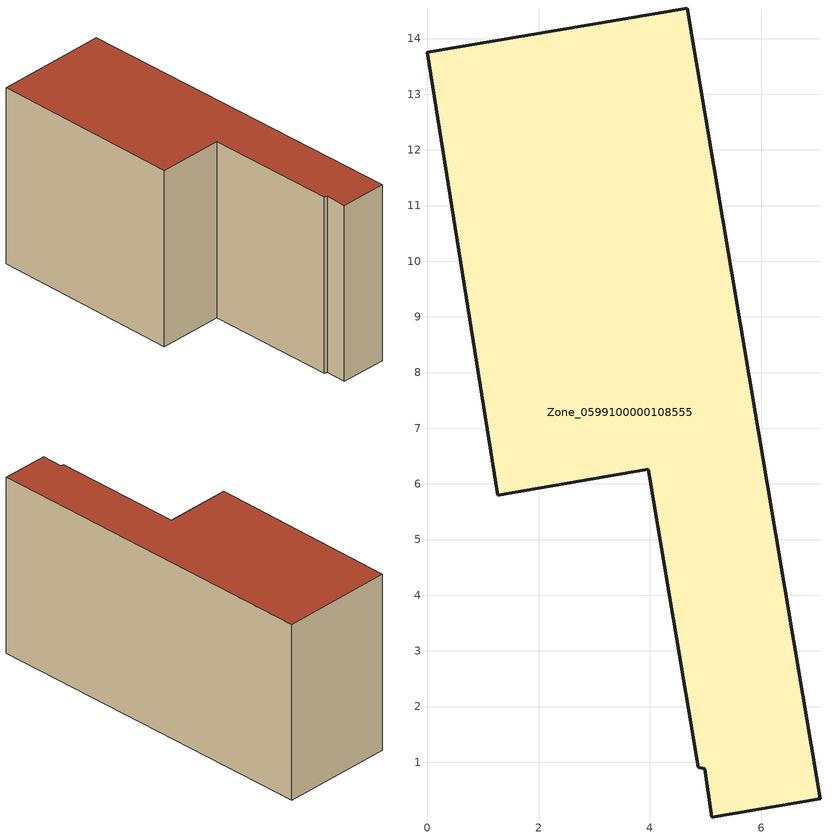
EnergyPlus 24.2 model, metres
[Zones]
Zone_0599100000108555
 floor ground (C_G): 3.97,6.26 1.27,5.8 0,13.75 4.67,14.55 7.06,0.34 5.12,0.01 4.98,0.89 4.87,0.91 z0
 wall outside (C_F): 4.67,14.55 0,13.75 1.27,5.8 3.97,6.26 4.87,0.91 4.98,0.89 5.12,0.01 7.06,0.34 4.67,14.55 z0:7.55
 roof outside (C_R): 3.97,6.26 4.87,0.91 4.98,0.89 5.12,0.01 7.06,0.34 4.67,14.55 0,13.75 1.27,5.8 z7.55
[BUILDING]
Pand.0599100000108555: North Axis=0; Terrain=City; Loads Convergence Tolerance Value=0.04; Temperature Convergence Tolerance Value=0.4; Solar Distribution=FullExterior; Maximum Number of Warmup Days=25; Minimum Number of Warmup Days=1
[Site:Location]
Rotterdam.The.Hague.AP_ZH_NLD Design_Conditions: Latitude=51.96; Longitude=4.45; Time Zone=1; Elevation=-4.5
[SITE:GROUNDTEMPERATURE:BUILDINGSURFACE]
18, 18, 18, 18, 18, 18, 18, 18, 18, 18, 18, 18
[MATERIAL] Thermal Absorptance=0.9; Solar Absorptance=0.7; Visible Absorptance=0.7
Name | Roughness | Thickness | Conductivity | Density | Specific Heat
G.TI.1946 | MediumSmooth | 0.15 | 1 | 540 | 1210
F.TI.1946 | Rough | 0.3 | 0.857143 | 1920 | 840
R.TI.1946 | MediumRough | 0.2 | 0.1 | 1500 | 1000
[CONSTRUCTION]
C_G: G.TI.1946
C_F: F.TI.1946
C_R: R.TI.1946
[ZONE]
Zone_0599100000108555: Type=1; Multiplier=1; Ceiling Height=Autocalculate; Volume=Autocalculate; Floor Area=autocalculate; Part of Total Floor Area=Yes
[ZONEINFILTRATION:DESIGNFLOWRATE]
Infil_Zone_0599100000108555: Zone or ZoneList or Space or SpaceList=Zone_0599100000108555; Schedule=AlwaysOn; Design Flow Rate Calculation Method=Flow/Area; Flow Rate per Floor Area=0.003; Constant Term Coefficient=1; Temperature Term Coefficient=0; Velocity Term Coefficient=0; Velocity Squared Term Coefficient=0
[HVACTEMPLATE:ZONE:IDEALLOADSAIRSYSTEM]
Zone_0599100000108555: Maximum Heating Supply Air Temperature=50; Minimum Cooling Supply Air Temperature=13; Maximum Heating Supply Air Humidity Ratio=0.0156; Minimum Cooling Supply Air Humidity Ratio=0.0077; Heating Limit=NoLimit; Cooling Limit=NoLimit; Dehumidification Control Type=ConstantSensibleHeatRatio; Cooling Sensible Heat Ratio=0.7; Dehumidification Setpoint=60; Humidification Control Type=None; Humidification Setpoint=30; Outdoor Air Method=None; Outdoor Air Flow Rate per Person=0.00944; Outdoor Air Flow Rate per Zone Floor Area=0; Outdoor Air Flow Rate per Zone=0; Demand Controlled Ventilation Type=None; Outdoor Air Economizer Type=NoEconomizer; Heat Recovery Type=None; Sensible Heat Recovery Effectiveness=0.7; Latent Heat Recovery Effectiveness=0.65
[ZONECONTROL:THERMOSTAT]
ThermostatControl_Zone_0599100000108555: Zone or ZoneList=Zone_0599100000108555; Control Type Schedule=DualSetpointControlType; Control 1=Thermostat_Zone_0599100000108555; Temperature Difference Between Cutout And Setpoint=0
[THERMOSTATSETPOINT:DUALSETPOINT]
Thermostat_Zone_0599100000108555: Heating Setpoint Temperature Schedule=HeatingSetpoint_Zone_0599100000108555; Cooling Setpoint Temperature Schedule=CoolingSetpoint_Zone_0599100000108555
[SCHEDULE:COMPACT]
HeatingSetpoint_Zone_0599100000108555: Through: 12/31, For: AllDays, Until: 24:00, 21
CoolingSetpoint_Zone_0599100000108555: Through: 12/31, For: AllDays, Until: 24:00, 24
DualSetpointControlType: Through: 12/31, For: AllDays, Until: 24:00, 4
AlwaysOn: Through: 12/31, For: AllDays, Until: 24:00, 1
